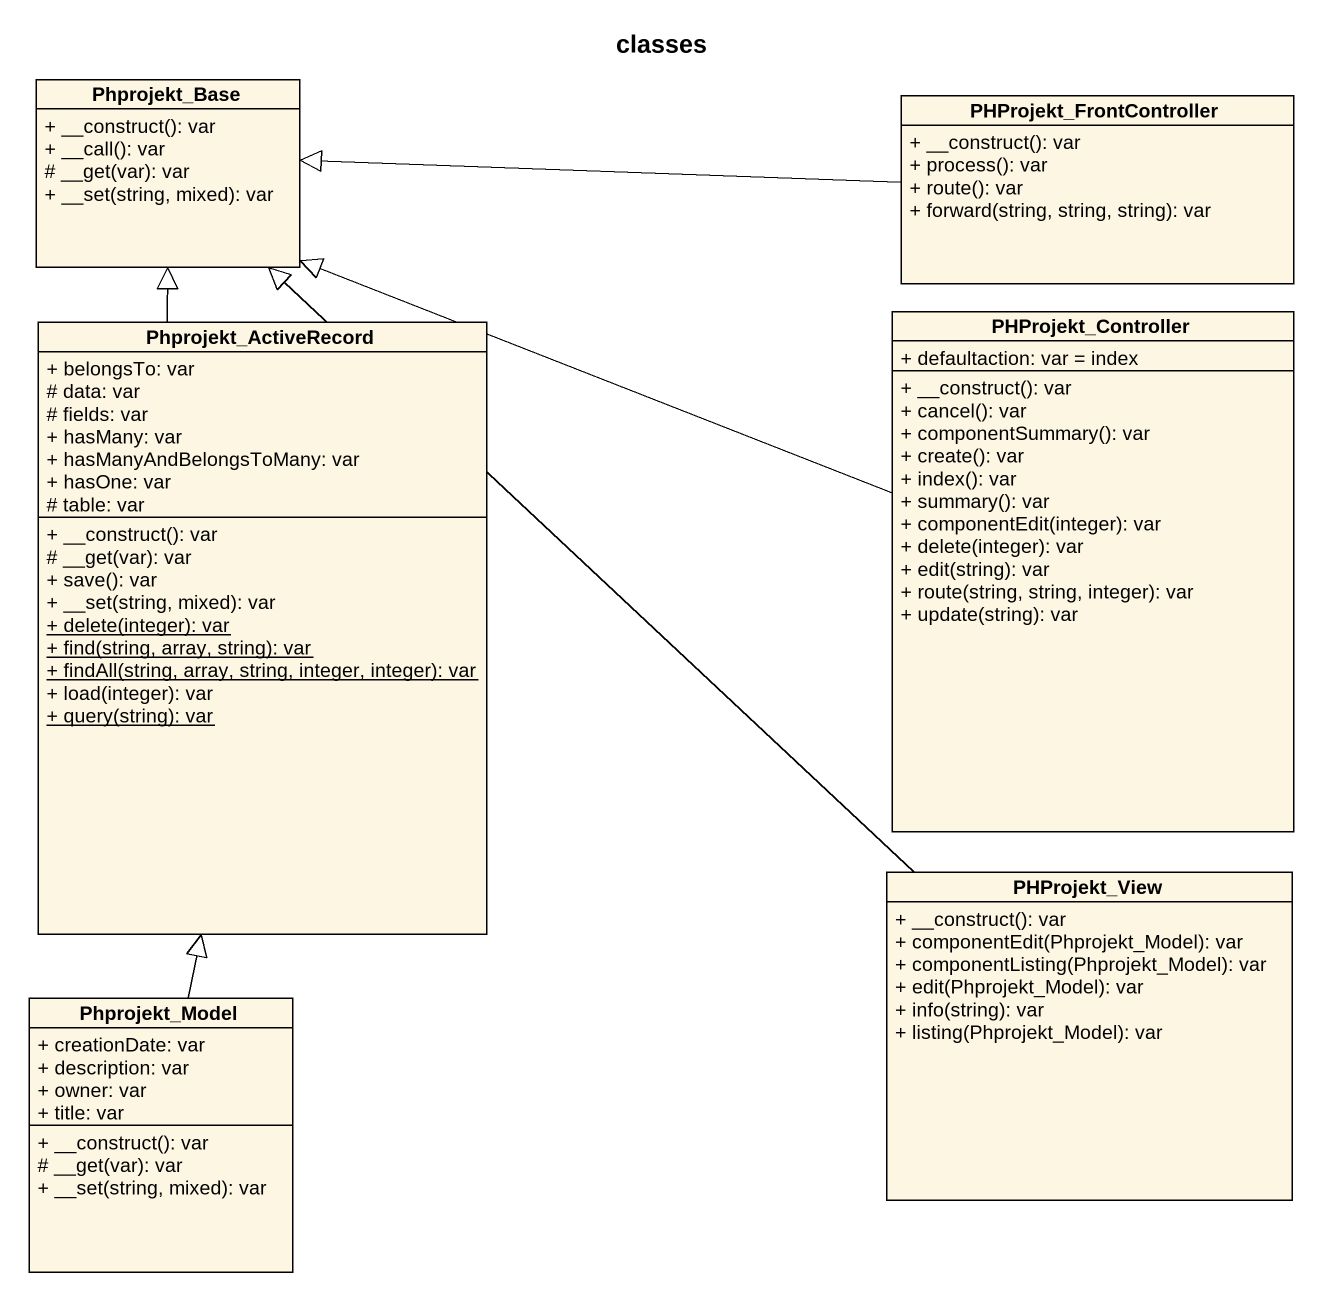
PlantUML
@startuml
title classes
hide circle
hide empty members
skinparam classAttributeIconSize 0
class Phprojekt_Base {
  + __construct(): var
  + __call(): var
  # __get(var): var
  + __set(string, mixed): var
}
class PHProjekt_FrontController {
  + __construct(): var
  + process(): var
  + route(): var
  + forward(string, string, string): var
}
class Phprojekt_ActiveRecord {
  + belongsTo: var
  # data: var
  # fields: var
  + hasMany: var
  + hasManyAndBelongsToMany: var
  + hasOne: var
  # table: var
  + __construct(): var
  # __get(var): var
  + save(): var
  + __set(string, mixed): var
  {static} + delete(integer): var
  {static} + find(string, array, string): var
  {static} + findAll(string, array, string, integer, integer): var
  + load(integer): var
  {static} + query(string): var
}
class PHProjekt_Controller {
  + defaultaction: var = index
  + __construct(): var
  + cancel(): var
  + componentSummary(): var
  + create(): var
  + index(): var
  + summary(): var
  + componentEdit(integer): var
  + delete(integer): var
  + edit(string): var
  + route(string, string, integer): var
  + update(string): var
}
class PHProjekt_View {
  + __construct(): var
  + componentEdit(Phprojekt_Model): var
  + componentListing(Phprojekt_Model): var
  + edit(Phprojekt_Model): var
  + info(string): var
  + listing(Phprojekt_Model): var
}
class Phprojekt_Model {
  + creationDate: var
  + description: var
  + owner: var
  + title: var
  + __construct(): var
  # __get(var): var
  + __set(string, mixed): var
}
PHProjekt_FrontController -left-|> Phprojekt_Base
Phprojekt_ActiveRecord -up-|> Phprojekt_Base
PHProjekt_Controller -left-|> Phprojekt_Base
PHProjekt_View -up-|> Phprojekt_Base
Phprojekt_Model -up-|> Phprojekt_ActiveRecord
@enduml
